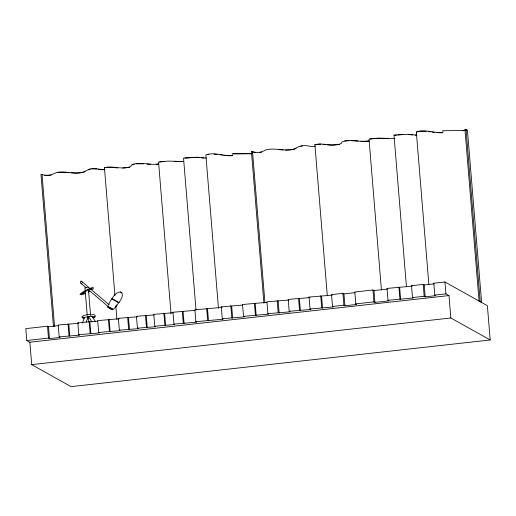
<?xml version="1.0" encoding="UTF-8"?>
<svg xmlns="http://www.w3.org/2000/svg" width="516" height="516" viewBox="0 0 516 516"><rect width="100%" height="100%" fill="white"/><g stroke="black" fill="none" stroke-linecap="round" stroke-linejoin="round"><path stroke-width="0.77" d="M83.282 317.011L82.934 317.791L87.43 316.747M91.345 289.315C95.654 286.27 81.593 293.075 81.747 293.843M108.192 305.311L110.714 300.422L112.224 298.57M113.391 309.329L116.422 306.22L118.848 302.37M82.302 323.068L84.689 317.217M86.14 322.074L88.23 316.953L87.533 316.624M114.933 295.391L104.432 167.694C112.888 165.236 122.724 170.461 130.954 166.307L131.303 165.023C139.733 161.231 149.401 165.475 158.328 163.991M327.312 295.713L314.895 144.725C323.351 142.268 333.188 147.492 341.418 143.338L341.766 142.055C350.196 138.262 359.865 142.506 368.792 141.023M315.986 144.628L318.217 144.267M115.778 306.401L116.564 304.872M119.119 302.312C127.516 290.876 117.442 288.16 111.856 298.951L112.082 299.087M107.889 307.11L108.212 306.627L108.683 306.872L108.354 307.394L107.889 307.11L112.572 309.781L112.888 309.303L108.205 306.633M108.05 307.207L108.373 306.704M108.354 307.394L108.786 307.652L109.121 307.117M108.786 307.652L109.315 307.962L109.631 307.484M109.727 308.181L110.043 307.704M109.315 307.962L109.908 308.304L110.25 307.755M110.392 308.562L110.708 308.084M109.908 308.304L110.527 308.658L110.869 308.11M110.721 308.749L111.327 308.439L111.011 308.91M110.527 308.658L111.121 308.994L111.437 308.523M111.656 309.297L111.991 308.762L112.424 309.02L112.095 309.536L111.121 308.994M112.095 309.536L112.733 309.2M159.65 161.979L160.257 161.856M370.114 139.01L372.707 138.643M87.217 315.347L84.953 287.812L87.133 287.425M92.429 289.618C99.324 281.865 68.467 299.074 85.05 293.656M88.255 292.14L89.81 291.295M132.386 164.933L134.186 163.959M88.546 169.899L90.358 169.125M84.708 292.914L82.431 293.733M88.03 287.702L87.855 287.431M83.876 172.157L85.088 171.718M293.727 149.408L296.158 148.531M207.6 154.645L208.903 154.232M428.867 284.548L416.322 131.961C425.003 128.858 434.124 133.399 443.012 132.606M417.418 131.877L418.715 131.47M465.555 130.361L466.296 130.167L464.961 129.484L479.087 301.35M92.938 317.772C97.014 317.94 95.415 313.399 91.99 314.754M419.36 131.264L426.132 131.322M406.466 286.915L393.985 135.127L407.324 134.27L416.941 135.102M87.894 316.714L89.094 316.553M81.954 172.583L83.263 172.376M293.075 149.511L289.915 149.917M300.822 146.157L302.305 145.931M51.194 175.118L44.305 175.33M259.645 152.433L261.657 152.149M129.793 167.281L122.756 167.977M339.618 144.403L331.066 145.138L327.421 144.931M160.915 161.772L164.694 161.334M104.658 169.616C99.594 169.783 94.544 167.59 89.436 169.138C85.585 171.138 81.663 173.15 77.168 172.976C69.821 173.415 61.481 170.177 54.483 173.311C50.781 175.575 46.079 176.104 42.041 174.46L40.977 174.576L53.458 326.364M263.921 303.395L251.44 151.607L252.505 151.491C256.955 153.381 262.012 152.343 265.959 149.782C273.725 147.828 281.975 150.595 289.837 149.814C294.455 150.053 297.7 146.086 302.163 145.828C306.562 144.854 310.78 147.041 315.121 146.647M58.437 325.654L48.491 326.763L47.517 326.215L25.8 328.634L26.774 340.502L29.857 342.224L448.997 295.571L450.842 317.979L490.2 339.98L487.381 305.704L444.94 281.981L433.808 283.226L434.782 295.088L435.775 295.642L425.165 296.823L424.171 296.274L412.484 297.571L411.51 285.703L423.197 284.406L424.191 284.961L434.04 283.865M77.845 323.351L58.224 325.028L59.205 336.89L60.178 337.438L49.472 338.631L48.491 338.083L26.774 340.502M59.205 336.89L79.574 335.129L78.819 334.71L77.845 322.842L97.64 321.126M98.666 332.498L120.099 330.621L119.344 330.201L118.37 318.333L119.125 318.753L97.692 320.636L98.666 332.498L99.388 332.904L78.819 334.71M118.37 318.333L137.321 316.792M153.878 314.928L136.469 316.314L137.443 328.182L138.294 328.66L119.344 330.201M172.963 312.741L153.82 314.386L154.794 326.254L155.613 326.712L137.443 328.182M194.919 310.361L172.995 312.251L173.969 324.119L174.692 324.525L154.794 326.254M221.383 307.433L194.893 309.813L195.867 321.681L196.686 322.139L173.969 324.119M195.867 321.681L223.131 319.217L222.28 318.74L221.306 306.878L242.604 305.072M266.92 302.312L242.533 304.511L243.507 316.379L244.358 316.856L222.28 318.74M288.386 300.06L266.933 301.796L267.907 313.663L268.675 314.096L243.507 316.379M309.194 297.674L288.199 299.428L289.173 311.296L290.147 311.845L267.907 313.663M289.173 311.296L310.922 309.458L310.058 308.974L309.084 297.106L332.401 295.088M355.034 292.675L343.933 293.914L342.914 293.34L331.536 294.604L332.51 306.472L333.375 306.955L310.058 308.974M387.219 289.076L373.945 290.553L372.958 289.998L354.808 292.017L355.782 303.885L356.808 304.453L344.914 305.775L343.888 305.208L332.51 306.472M411.51 285.703L412.252 286.116L387.006 288.431L387.987 300.299L388.974 300.854L374.926 302.415L373.932 301.86L355.782 303.885M387.987 300.299L413.226 297.984L412.484 297.571M434.782 295.088L445.921 293.849L448.997 295.571M29.857 342.224L31.702 364.631L450.842 317.979M490.2 339.98L71.06 386.626L31.702 364.631M106.477 167.377L113.281 167.468M373.371 138.559L388.554 138.54M105.122 169.68L100.614 169.745M369.217 141.081L360.987 141.358M156.419 164.307L158.754 164.049M81.302 172.686L76.549 173.137L71.202 172.776M464.961 129.484L466.032 129.374L467.438 130.084L481.634 302.75M254.498 152.452L255.743 152.426L253.814 152.304M464.052 130.522L442.522 130.748L443.012 131.464M462.62 130.774L464.2 130.619M252.279 153.62L232.058 153.716L232.548 154.432M252.156 153.742L233.316 153.865M344.649 140.991L348.887 140.733M402.99 134.521L397.939 134.934M289.192 149.982L285.483 150.066M442.747 132.735L436.51 132.651M232.548 155.574C223.66 156.367 214.54 151.827 205.858 154.929L218.468 308.323M232.284 155.703L227.795 155.78M318.856 144.203L320.81 144.151M91.848 168.9L96.911 168.99M395.443 135.095L396.436 135.037M184.98 158.064L196.054 157.386L199.228 157.651M90.487 314.779C88.23 313.76 77.394 316.676 83.96 318.437M88.971 316.605L94.473 316.811L94.099 316.63M87.269 318.43L88.352 318.372M136.114 163.817L143.5 163.824M81.844 293.856L81.605 293.81M57.508 172.389L68.912 172.621M394.843 138.527L378.093 138.12L369.024 139.107L381.434 290.095M183.58 161.476L167.629 161.089L158.56 162.076L171.035 313.863M174.111 161.411L183.664 161.643M351.809 140.778L358.201 141.12M214.114 154.187L217.223 154.387M278.614 149.601L283.194 149.911M408.898 134.618L412.871 134.947M201.614 157.851L203.994 158.044M147.041 164.024L150.524 164.327M415.225 135.16L416.767 135.321M206.477 158.07L196.86 157.238L183.528 158.096L196.003 309.884M120.234 291.811L120.789 291.875M323.01 144.409L325.951 144.757M114.752 167.642L117.693 167.99M85.392 287.941L84.992 287.87M428.422 131.522L430.628 131.832M432.098 132.038L434.304 132.348M220.164 154.8L222.37 155.11M223.841 155.316L226.047 155.619M98.35 169.248L99.859 169.577M393.985 135.127L395.488 135.469M81.915 283.948C80.425 283.987 79.477 280.317 81.496 281.246L109.166 304.821M110.185 308.033L109.618 307.807M251.44 151.607L253.156 152.259M119.08 302.537L111.972 298.461M309.084 297.106L309.948 297.59M221.306 306.878L222.157 307.349M77.845 322.842L78.6 323.268M118.493 302.789L112.533 299.345M81.057 283.471L86.159 287.818M87.675 289.108L109.328 307.562M81.496 281.246L82.425 282.542M121.666 292.379L121.963 292.811M92.003 316.173L95.408 321.558M91.932 321.965L88.526 316.579A1.587 0.342 -32.3 0 0 88.875 316.553M314.895 144.725L315.057 145.106M104.432 167.694L104.593 168.074M416.322 131.961L416.741 133.102M87.688 317.314L88.991 321.958M466.032 129.374L480.228 302.041M444.94 281.981L445.921 293.849M424.191 284.961L425.165 296.823M423.197 284.406L424.171 296.274M399.661 287.522L400.635 299.383M398.92 287.109L399.9 298.97M373.945 290.553L374.926 302.415M372.958 289.998L373.932 301.86M343.933 293.914L344.914 305.775M342.914 293.34L343.888 305.208M321.591 296.294L322.571 308.162M320.726 295.81L321.7 307.678M299.396 298.764L300.377 310.632M298.532 298.28L299.512 310.148M278.163 301.202L279.143 313.07M277.189 300.654L278.163 312.522M252.505 151.491L264.921 302.473M255.207 303.621L256.181 315.482M254.44 303.189L255.414 315.057M231.684 306.291L232.658 318.153M230.833 305.814L231.813 317.682M207.529 308.981L208.503 320.842M206.677 308.504L207.651 320.372M183.103 311.677L184.077 323.545M182.283 311.219L183.264 323.087M164.63 313.67L165.604 325.531M163.907 313.264L164.881 325.132M146.286 315.773L147.26 327.641M145.467 315.315L146.441 327.183M128.51 317.772L129.484 329.64M127.658 317.295L128.632 329.163M115.855 306.633L116.913 319.481M109.192 319.862L110.166 331.724M108.437 319.436L109.411 331.304M88.488 289.921L90.558 315.095M89.881 321.99L90.855 333.852M89.158 321.584L90.132 333.452M68.802 324.358L69.776 336.219M68.047 323.932L69.021 335.8M42.041 174.46L54.522 326.247M48.491 326.763L49.472 338.631M47.517 326.215L48.491 338.083M90.526 314.947A1.587 0.342 -32.3 0 1 91.145 315.037M88.862 316.579A1.587 0.471 -15.7 0 1 88.113 316.689"/></g></svg>
